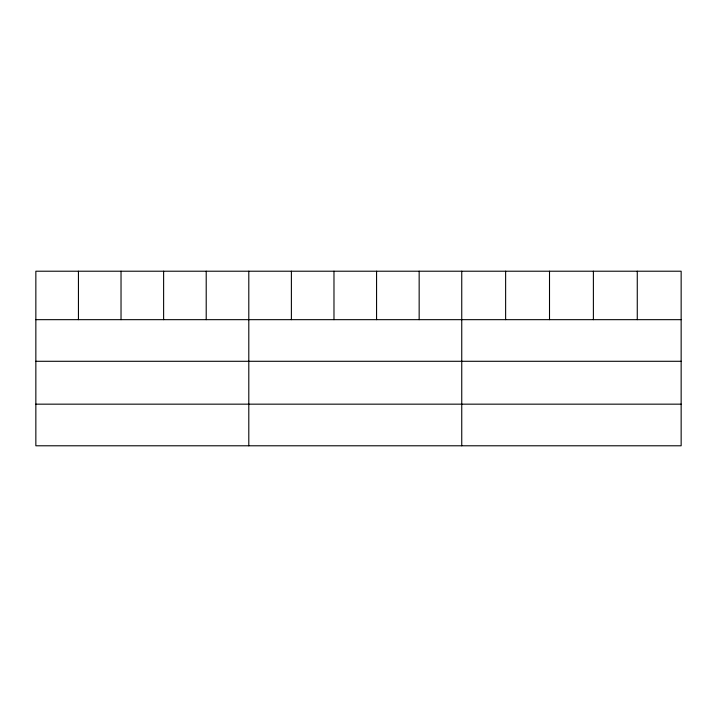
<?xml version="1.0" encoding="UTF-8"?>
<svg xmlns="http://www.w3.org/2000/svg" width="717" height="717" viewBox="0 0 717 717"><rect width="100%" height="100%" fill="white"/><g stroke="black" fill="none" stroke-linecap="round" stroke-linejoin="round"><path stroke-width="1.08" d="M681.15 361.287L681.15 271.214L35.85 271.214L35.85 445.786L681.15 445.786L681.15 361.287L35.85 361.287M35.85 319.665L681.15 319.665M35.85 404.164L681.15 404.164M637.27 271.214L637.27 319.665M593.389 271.214L593.389 319.665M549.509 271.214L549.509 319.665M505.628 271.214L505.628 319.665M461.748 271.214L461.748 445.786M419.158 271.214L419.158 319.665M376.568 271.214L376.568 319.665M333.979 271.214L333.979 319.665M291.389 271.214L291.389 319.665M248.799 271.214L248.799 445.786M206.209 271.214L206.209 319.665M163.619 271.214L163.619 319.665M121.03 271.214L121.03 319.665M78.44 271.214L78.44 319.665"/></g></svg>
